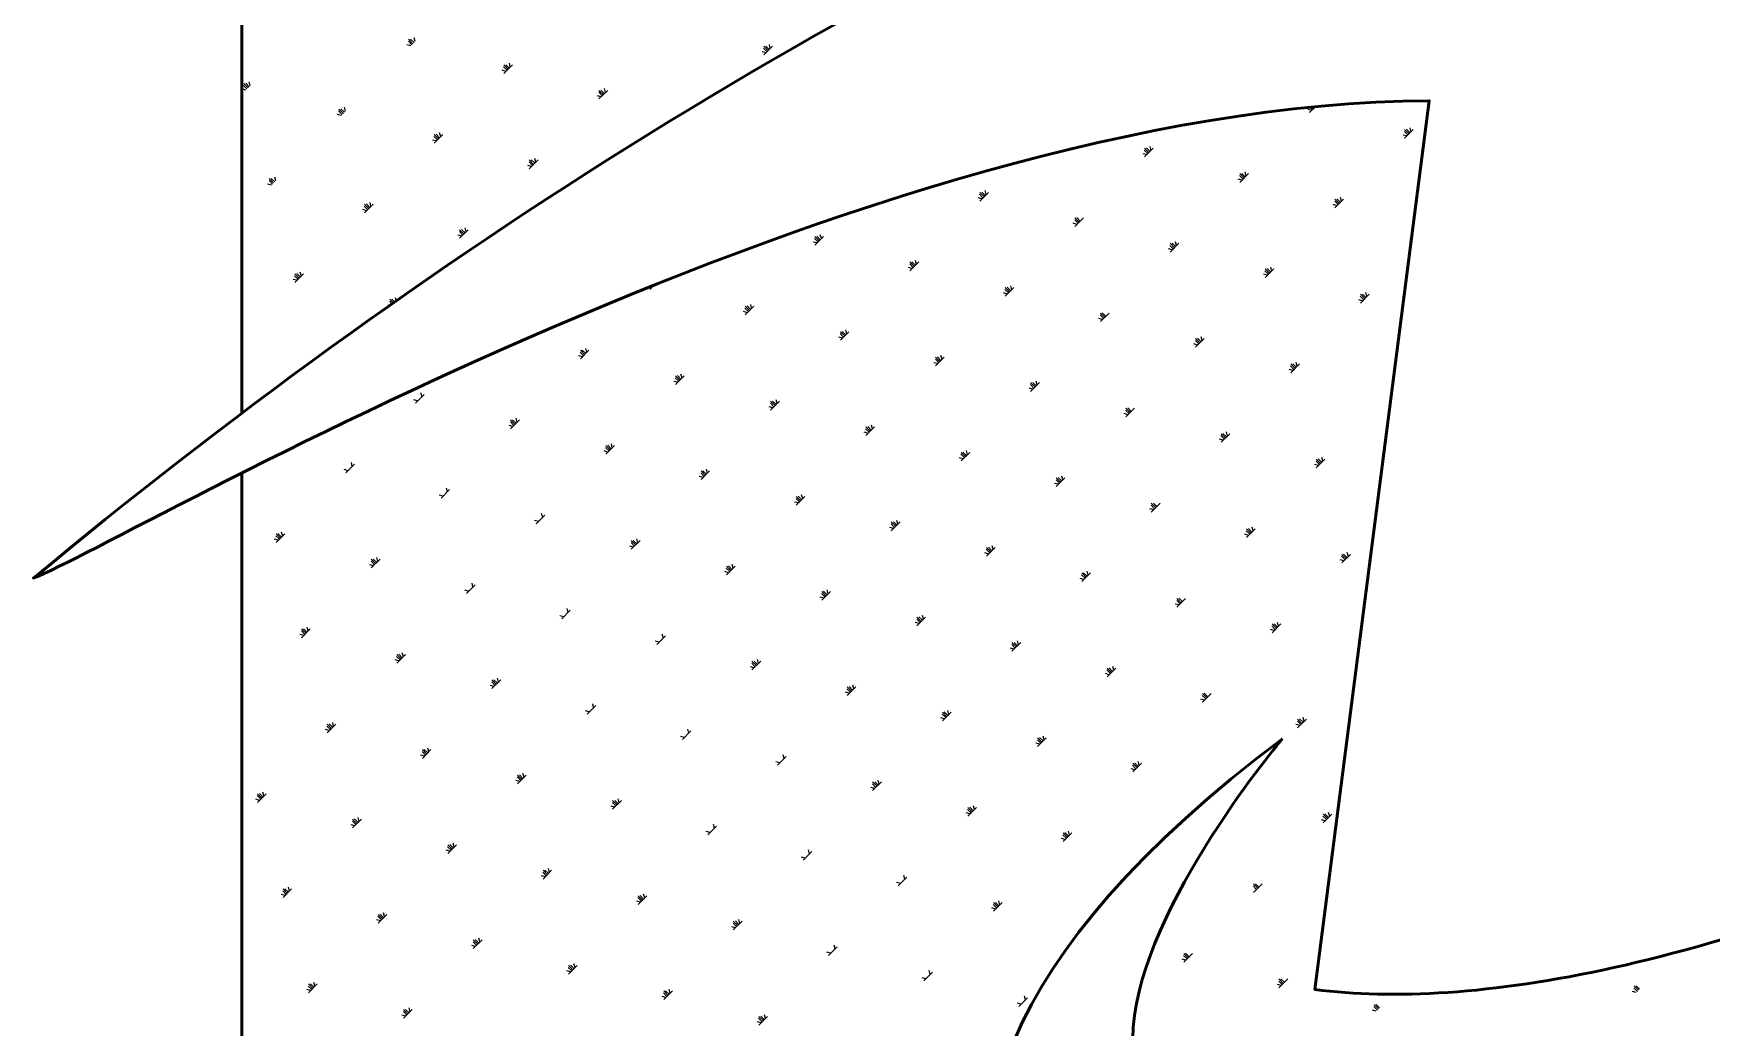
# Model space of a CAD drawing. Extents: x -2746917 to -971774, y -3334247 to -3250358.
# Drawn here: x -1100802 to -1099731, y -3277024 to -3276389 of the extents above; entities that cross this region are included whole.
import ezdxf

# ---------------------------------------------------------------- set-up
doc = ezdxf.new("R2010")
doc.units = 0
doc.header["$LTSCALE"] = 1000
doc.header["$MEASUREMENT"] = 0
doc.layers.get('0').update_dxf_attribs({"linetype": 'CONTINUOUS'})
doc.layers.add('PUB_TITLE', color=4, linetype='CONTINUOUS')

# ---------------------------------------------------------------- blocks, each defined once
blk = doc.blocks.new('A$C3E121A49')
at = {"layer": 'PUB_TITLE', "color": 4}
for p, q in [((-400.3, 27474.9), (-402.7, 27475.6)), ((-399.6, 27475.6), (-401.8, 27477.8)), ((-398.9, 27476.3), (-401.7, 27479.1)), ((-398.2, 27477), (-400.4, 27479.2)), ((-397.5, 27477.7), (-398.1, 27480.1)), ((-173.6, 27470.5), (-176.1, 27471.2)), ((-172.9, 27471.2), (-175.2, 27473.5)), ((-172.2, 27471.9), (-175, 27474.7)), ((-175, 27469.2), (-169.5, 27474.7)), ((-171.6, 27472.6), (-173.8, 27474.8)), ((-170.9, 27473.3), (-171.5, 27475.8)), ((-339.5, 27458.6), (-342, 27459.3)), ((-338.8, 27459.3), (-341.1, 27461.5)), ((-338.2, 27460), (-340.9, 27462.8)), ((-340.9, 27457.2), (-335.4, 27462.8)), ((-337.5, 27460.7), (-339.7, 27462.9)), ((-336.8, 27461.4), (-337.4, 27463.8)), ((-504.8, 27447.4), (-507, 27449.6)), ((-504.1, 27448.1), (-506.8, 27450.9)), ((-503.4, 27448.8), (-505.6, 27451)), ((-502.7, 27449.5), (-503.3, 27451.9)), ((-505.5, 27446.7), (-507.9, 27447.4)), ((-278.8, 27442.4), (-281.2, 27443)), ((-278.1, 27443.1), (-280.3, 27445.3)), ((-277.4, 27443.7), (-280.2, 27446.5)), ((-280.2, 27441), (-274.6, 27446.5)), ((-276.7, 27444.4), (-279, 27446.7)), ((-276, 27445.1), (-276.7, 27447.6)), ((-444.7, 27430.4), (-447.2, 27431.1)), ((-444, 27431.1), (-446.3, 27433.4)), ((-443.3, 27431.8), (-446.1, 27434.6)), ((-442.6, 27432.5), (-444.9, 27434.8)), ((-441.9, 27433.2), (-442.6, 27435.7)), ((174.5, 27433.6), (172, 27434.3)), ((173.1, 27432.3), (176.9, 27436.1)), ((175.1, 27434.3), (173.7, 27435.8)), ((175.8, 27435), (175, 27435.9)), ((176.5, 27435.7), (176.2, 27436)), ((-383.3, 27414.9), (-385.5, 27417.1)), ((-382.6, 27415.6), (-385.4, 27418.3)), ((-385.4, 27412.8), (-379.8, 27418.3)), ((-381.9, 27416.3), (-384.1, 27418.5)), ((-381.2, 27417), (-381.9, 27419.4)), ((235.2, 27417.4), (232.8, 27418)), ((235.9, 27418.1), (233.7, 27420.3)), ((236.6, 27418.8), (233.8, 27421.5)), ((233.8, 27416), (239.3, 27421.5)), ((237.3, 27419.5), (235, 27421.7)), ((238, 27420.1), (237.3, 27422.6)), ((-384, 27414.2), (-386.4, 27414.8)), ((69.3, 27405.5), (66.8, 27406.1)), ((70, 27406.2), (67.7, 27408.4)), ((70.7, 27406.8), (67.9, 27409.6)), ((67.9, 27404.1), (73.4, 27409.6)), ((71.4, 27407.5), (69.1, 27409.8)), ((72.1, 27408.2), (71.4, 27410.7)), ((-323.3, 27397.9), (-325.7, 27398.6)), ((-322.6, 27398.6), (-324.8, 27400.8)), ((-321.9, 27399.3), (-324.7, 27402.1)), ((-324.7, 27396.5), (-319.1, 27402.1)), ((-321.2, 27400), (-323.4, 27402.2)), ((-320.5, 27400.7), (-321.1, 27403.1)), ((-489.2, 27386), (-491.6, 27386.6)), ((-488.5, 27386.7), (-490.7, 27388.9)), ((-487.8, 27387.4), (-490.6, 27390.2)), ((-487.1, 27388.1), (-489.3, 27390.3)), ((-486.4, 27388.8), (-487.1, 27391.2)), ((130, 27389.2), (127.6, 27389.8)), ((130.7, 27389.9), (128.5, 27392.1)), ((131.4, 27390.6), (128.6, 27393.4)), ((128.6, 27387.8), (134.2, 27393.4)), ((132.1, 27391.3), (129.9, 27393.5)), ((132.8, 27392), (132.1, 27394.4)), ((-427.1, 27371.1), (-429.8, 27373.9)), ((-429.8, 27368.3), (-424.3, 27373.9)), ((-426.4, 27371.8), (-428.6, 27374)), ((-425.7, 27372.5), (-426.3, 27374.9)), ((-35.9, 27377.3), (-38.3, 27377.9)), ((-35.2, 27378), (-37.4, 27380.2)), ((-34.5, 27378.7), (-37.3, 27381.4)), ((-37.3, 27375.9), (-31.7, 27381.4)), ((-33.8, 27379.4), (-36, 27381.6)), ((-33.1, 27380.1), (-33.8, 27382.5)), ((190.7, 27372.9), (188.3, 27373.6)), ((191.4, 27373.6), (189.2, 27375.8)), ((192.1, 27374.3), (189.3, 27377.1)), ((189.3, 27371.5), (194.9, 27377.1)), ((192.8, 27375), (190.6, 27377.2)), ((193.5, 27375.7), (192.9, 27378.1)), ((-428.5, 27369.7), (-430.9, 27370.4)), ((-427.8, 27370.4), (-430, 27372.6)), ((25.5, 27361.7), (23.3, 27363.9)), ((26.2, 27362.4), (23.4, 27365.2)), ((23.4, 27359.6), (29, 27365.2)), ((26.9, 27363.1), (24.7, 27365.3)), ((-367.7, 27353.4), (-370.2, 27354.1)), ((-367, 27354.1), (-369.3, 27356.4)), ((-366.3, 27354.8), (-369.1, 27357.6)), ((-369.1, 27352.1), (-363.6, 27357.6)), ((-365.6, 27355.5), (-367.9, 27357.8)), ((-364.9, 27356.2), (-365.6, 27358.7)), ((-140.4, 27349.8), (-142.6, 27352)), ((-139.7, 27350.5), (-142.5, 27353.3)), ((-142.5, 27347.7), (-136.9, 27353.3)), ((-139, 27351.2), (-141.2, 27353.4)), ((-138.3, 27351.9), (-139, 27354.3)), ((24.8, 27361), (22.4, 27361.7)), ((-141.1, 27349.1), (-143.5, 27349.7)), ((85.5, 27344.7), (83.1, 27345.4)), ((86.2, 27345.4), (84, 27347.6)), ((86.9, 27346.1), (84.2, 27348.9)), ((84.2, 27343.3), (89.7, 27348.9)), ((87.6, 27346.8), (85.4, 27349)), ((88.3, 27347.5), (87.7, 27349.9)), ((-470.1, 27328), (-470.8, 27330.5)), ((-80.4, 27332.8), (-82.8, 27333.5)), ((-79.7, 27333.5), (-81.9, 27335.7)), ((-79, 27334.2), (-81.8, 27337)), ((-81.8, 27331.4), (-76.2, 27337)), ((-78.3, 27334.9), (-80.5, 27337.1)), ((-77.6, 27335.6), (-78.2, 27338)), ((147, 27329.2), (144.7, 27331.4)), ((147.7, 27329.8), (144.9, 27332.6)), ((144.9, 27327.1), (150.4, 27332.6)), ((148.4, 27330.5), (146.1, 27332.8)), ((149, 27331.2), (148.4, 27333.7)), ((-472.9, 27325.3), (-475.3, 27325.9)), ((-472.2, 27326), (-474.4, 27328.2)), ((-471.5, 27326.7), (-474.3, 27329.4)), ((-474.3, 27323.9), (-468.7, 27329.4)), ((-470.8, 27327.4), (-473, 27329.6)), ((-247.7, 27319.5), (-244.9, 27322.3)), ((-246.3, 27320.9), (-247.5, 27321.2)), ((-245.6, 27321.6), (-245.9, 27321.9)), ((-18.2, 27317.9), (-21, 27320.7)), ((-21, 27315.2), (-15.5, 27320.7)), ((-17.6, 27318.6), (-19.8, 27320.9)), ((-16.9, 27319.3), (-17.5, 27321.8)), ((146.3, 27328.5), (143.8, 27329.1)), ((-413.5, 27309.4), (-414.6, 27309.6)), ((-412.1, 27310.3), (-413.7, 27311.9)), ((-411.3, 27310.9), (-413.6, 27313.2)), ((-410.5, 27311.5), (-412.3, 27313.3)), ((-409.5, 27312.2), (-410.1, 27314.2)), ((-183.5, 27306.7), (-185.7, 27308.9)), ((-182.8, 27307.4), (-183.4, 27309.8)), ((-19.6, 27316.5), (-22.1, 27317.2)), ((-18.9, 27317.2), (-21.2, 27319.5)), ((207, 27312.2), (204.6, 27312.8)), ((207.7, 27312.9), (205.5, 27315.1)), ((208.4, 27313.6), (205.6, 27316.4)), ((205.6, 27310.8), (211.2, 27316.4)), ((209.1, 27314.3), (206.9, 27316.5)), ((209.8, 27315), (209.1, 27317.4)), ((-185.5, 27304.6), (-188, 27305.3)), ((-184.9, 27305.3), (-187.1, 27307.6)), ((-184.2, 27306), (-186.9, 27308.8)), ((-186.9, 27303.2), (-181.4, 27308.8)), ((41.1, 27300.3), (38.7, 27300.9)), ((41.8, 27301), (39.6, 27303.2)), ((42.5, 27301.7), (39.7, 27304.4)), ((39.7, 27298.9), (45.3, 27304.4)), ((43.2, 27302.4), (40.9, 27304.6)), ((-124.8, 27288.4), (-127.2, 27289)), ((-124.1, 27289.1), (-126.3, 27291.3)), ((-123.4, 27289.8), (-126.2, 27292.5)), ((-126.2, 27287), (-120.7, 27292.5)), ((-122.7, 27290.4), (-125, 27292.7)), ((-122, 27291.1), (-122.7, 27293.6)), ((103.2, 27285.4), (100.4, 27288.2)), ((100.4, 27282.6), (106, 27288.2)), ((103.9, 27286.1), (101.7, 27288.3)), ((104.6, 27286.8), (103.9, 27289.2)), ((-290.7, 27276.5), (-293.2, 27277.1)), ((-290, 27277.1), (-292.3, 27279.4)), ((-289.3, 27277.8), (-292.1, 27280.6)), ((-292.1, 27275.1), (-286.6, 27280.6)), ((-288.6, 27278.5), (-290.9, 27280.8)), ((-287.9, 27279.2), (-288.6, 27281.7)), ((-61.3, 27274.9), (-62, 27277.3)), ((101.8, 27284), (99.4, 27284.7)), ((102.5, 27284.7), (100.3, 27286.9)), ((-64.1, 27272.1), (-66.5, 27272.7)), ((-63.4, 27272.8), (-65.6, 27275)), ((-62.7, 27273.5), (-65.5, 27276.3)), ((-65.5, 27270.7), (-59.9, 27276.3)), ((-62, 27274.2), (-64.2, 27276.4)), ((162.5, 27267.7), (160.1, 27268.4)), ((163.2, 27268.4), (161, 27270.6)), ((163.9, 27269.1), (161.2, 27271.9)), ((161.2, 27266.3), (166.7, 27271.9)), ((164.6, 27269.8), (162.4, 27272)), ((165.3, 27270.5), (164.7, 27272.9)), ((-230, 27260.2), (-232.4, 27260.8)), ((-229.3, 27260.9), (-231.5, 27263.1)), ((-228.6, 27261.6), (-231.4, 27264.3)), ((-231.4, 27258.8), (-225.8, 27264.3)), ((-227.9, 27262.3), (-230.1, 27264.5)), ((-227.2, 27263), (-227.9, 27265.4)), ((-3.4, 27255.8), (-5.8, 27256.5)), ((-2.7, 27256.5), (-4.9, 27258.7)), ((-2, 27257.2), (-4.8, 27260)), ((-4.8, 27254.4), (0.8, 27260)), ((-1.3, 27257.9), (-3.5, 27260.1)), ((-0.6, 27258.6), (-1.2, 27261)), ((-395.9, 27248.3), (-398.3, 27248.9)), ((-397.3, 27246.9), (-391.7, 27252.4)), ((-393.1, 27251), (-393.8, 27253.5)), ((-168.6, 27244.6), (-170.8, 27246.8)), ((-167.9, 27245.3), (-170.7, 27248.1)), ((-170.7, 27242.5), (-165.1, 27248.1)), ((-167.2, 27246), (-169.4, 27248.2)), ((-166.5, 27246.7), (-167.1, 27249.1)), ((-334.5, 27232.7), (-336.7, 27234.9)), ((-333.8, 27233.4), (-336.6, 27236.2)), ((-336.6, 27230.6), (-331, 27236.2)), ((-333.1, 27234.1), (-335.3, 27236.3)), ((-332.4, 27234.8), (-333.1, 27237.2)), ((-169.3, 27243.9), (-171.7, 27244.6)), ((57.4, 27239.5), (54.9, 27240.2)), ((58.1, 27240.2), (55.8, 27242.5)), ((58.7, 27240.9), (56, 27243.7)), ((56, 27238.2), (61.5, 27243.7)), ((59.4, 27241.6), (57.2, 27243.9)), ((-335.2, 27232), (-337.6, 27232.6)), ((-108.5, 27227.6), (-111, 27228.3)), ((-107.9, 27228.3), (-110.1, 27230.6)), ((-107.2, 27229), (-109.9, 27231.8)), ((-109.9, 27226.2), (-104.4, 27231.8)), ((-106.5, 27229.7), (-108.7, 27231.9)), ((-105.8, 27230.4), (-106.4, 27232.8)), ((118.1, 27223.3), (115.7, 27223.9)), ((118.8, 27224), (116.6, 27226.2)), ((119.5, 27224.7), (116.7, 27227.4)), ((116.7, 27221.9), (122.3, 27227.4)), ((120.2, 27225.4), (117.9, 27227.6)), ((120.9, 27226.1), (120.2, 27228.5)), ((-274.5, 27215.7), (-276.9, 27216.4)), ((-273.8, 27216.4), (-276, 27218.6)), ((-273.1, 27217.1), (-275.8, 27219.9)), ((-275.8, 27214.3), (-270.3, 27219.9)), ((-272.4, 27217.8), (-274.6, 27220)), ((-271.7, 27218.5), (-272.3, 27220.9)), ((-47.1, 27212.1), (-49.3, 27214.3)), ((-46.4, 27212.8), (-49.2, 27215.5)), ((-49.2, 27210), (-43.7, 27215.5)), ((-45.7, 27213.4), (-48, 27215.7)), ((-45, 27214.1), (-45.7, 27216.6)), ((-440.4, 27203.8), (-442.8, 27204.5)), ((-441.8, 27202.4), (-436.2, 27208)), ((-437.6, 27206.6), (-438.2, 27209)), ((-213, 27200.1), (-215.3, 27202.4)), ((-212.3, 27200.8), (-215.1, 27203.6)), ((-215.1, 27198.1), (-209.6, 27203.6)), ((-211.6, 27201.5), (-213.9, 27203.8)), ((-211, 27202.2), (-211.6, 27204.7)), ((-47.8, 27211.4), (-50.3, 27212)), ((178.8, 27207), (176.4, 27207.7)), ((179.5, 27207.7), (177.3, 27209.9)), ((180.2, 27208.4), (177.4, 27211.2)), ((177.4, 27205.6), (183, 27211.2)), ((180.9, 27209.1), (178.7, 27211.3)), ((181.6, 27209.8), (180.9, 27212.2)), ((-381, 27186.2), (-375.5, 27191.7)), ((-376.9, 27190.3), (-377.5, 27192.7)), ((-213.7, 27199.5), (-216.2, 27200.1)), ((12.9, 27195.1), (10.5, 27195.7)), ((13.6, 27195.8), (11.4, 27198)), ((14.3, 27196.5), (11.5, 27199.3)), ((11.5, 27193.7), (17.1, 27199.3)), ((15, 27197.2), (12.8, 27199.4)), ((15.7, 27197.9), (15, 27200.3)), ((-379.6, 27187.5), (-382.1, 27188.2)), ((-153, 27183.2), (-155.4, 27183.8)), ((-152.3, 27183.9), (-154.5, 27186.1)), ((-151.6, 27184.6), (-154.4, 27187.3)), ((-154.4, 27181.8), (-148.8, 27187.3)), ((-150.9, 27185.3), (-153.1, 27187.5)), ((-150.2, 27186), (-150.9, 27188.4)), ((74.3, 27179.5), (72.1, 27181.7)), ((75, 27180.2), (72.2, 27183)), ((72.2, 27177.4), (77.8, 27183)), ((75.7, 27180.9), (73.5, 27183.1)), ((-318.9, 27171.3), (-321.3, 27171.9)), ((-320.3, 27169.9), (-314.7, 27175.4)), ((-316.1, 27174), (-316.8, 27176.5)), ((-91.6, 27167.6), (-93.8, 27169.8)), ((-90.9, 27168.3), (-93.7, 27171.1)), ((-93.7, 27165.5), (-88.1, 27171.1)), ((-90.2, 27169), (-92.4, 27171.2)), ((-89.5, 27169.7), (-90.1, 27172.1)), ((73.6, 27178.8), (71.2, 27179.5)), ((-484.8, 27159.4), (-487.2, 27160)), ((-484.1, 27160.1), (-486.3, 27162.3)), ((-483.4, 27160.7), (-486.2, 27163.5)), ((-486.2, 27158), (-480.7, 27163.5)), ((-482.7, 27161.4), (-485, 27163.7)), ((-482, 27162.1), (-482.7, 27164.6)), ((-256.8, 27156.4), (-259.6, 27159.2)), ((-259.6, 27153.6), (-254, 27159.2)), ((-256.1, 27157.1), (-258.3, 27159.3)), ((-255.4, 27157.8), (-256.1, 27160.2)), ((-92.3, 27166.9), (-94.7, 27167.6)), ((134.4, 27162.5), (131.9, 27163.2)), ((135.1, 27163.2), (132.8, 27165.5)), ((135.7, 27163.9), (133, 27166.7)), ((133, 27161.2), (138.5, 27166.7)), ((136.4, 27164.6), (134.2, 27166.9)), ((137.1, 27165.3), (136.5, 27167.8)), ((-258.2, 27155), (-260.6, 27155.6)), ((-257.5, 27155.7), (-259.7, 27157.9)), ((-31.5, 27150.6), (-34, 27151.3)), ((-30.9, 27151.3), (-33.1, 27153.6)), ((-30.2, 27152), (-32.9, 27154.8)), ((-32.9, 27149.2), (-27.4, 27154.8)), ((-29.5, 27152.7), (-31.7, 27154.9)), ((-28.8, 27153.4), (-29.4, 27155.8)), ((195.8, 27147), (193.6, 27149.2)), ((196.5, 27147.7), (193.7, 27150.4)), ((193.7, 27144.9), (199.3, 27150.4)), ((197.2, 27148.4), (194.9, 27150.6)), ((197.9, 27149.1), (197.2, 27151.5)), ((-424.1, 27143.1), (-426.5, 27143.7)), ((-423.4, 27143.8), (-425.6, 27146)), ((-422.7, 27144.5), (-425.5, 27147.3)), ((-425.5, 27141.7), (-419.9, 27147.3)), ((-422, 27145.2), (-424.2, 27147.4)), ((-421.3, 27145.9), (-422, 27148.3)), ((-197.5, 27138.7), (-199.9, 27139.4)), ((-196.8, 27139.4), (-199, 27141.6)), ((-196.1, 27140.1), (-198.8, 27142.9)), ((-198.8, 27137.3), (-193.3, 27142.9)), ((-195.4, 27140.8), (-197.6, 27143)), ((-194.7, 27141.5), (-195.3, 27143.9)), ((30.6, 27135.8), (27.8, 27138.5)), ((27.8, 27133), (33.3, 27138.5)), ((31.3, 27136.4), (29, 27138.7)), ((32, 27137.1), (31.3, 27139.6)), ((195.1, 27146.3), (192.7, 27146.9)), ((-363.4, 27126.8), (-365.8, 27127.5)), ((-364.8, 27125.4), (-359.2, 27131)), ((-360.6, 27129.6), (-361.2, 27132)), ((-134, 27125.2), (-134.6, 27127.7)), ((29.2, 27134.4), (26.7, 27135)), ((29.9, 27135.1), (27.6, 27137.3)), ((-136.7, 27122.5), (-139.2, 27123.1)), ((-136, 27123.1), (-138.3, 27125.4)), ((-135.3, 27123.8), (-138.1, 27126.6)), ((-138.1, 27121.1), (-132.6, 27126.6)), ((-134.6, 27124.5), (-136.9, 27126.8)), ((89.9, 27118.1), (87.5, 27118.7)), ((90.6, 27118.8), (88.4, 27121)), ((91.3, 27119.5), (88.5, 27122.3)), ((88.5, 27116.7), (94.1, 27122.3)), ((92, 27120.2), (89.8, 27122.4)), ((-302.6, 27110.5), (-305.1, 27111.2)), ((-304, 27109.2), (-298.5, 27114.7)), ((-299.9, 27113.3), (-300.5, 27115.8)), ((-76, 27106.2), (-78.4, 27106.8)), ((-75.3, 27106.9), (-77.5, 27109.1)), ((-74.6, 27107.6), (-77.4, 27110.4)), ((-77.4, 27104.8), (-71.8, 27110.4)), ((-73.9, 27108.3), (-76.1, 27110.5)), ((-73.2, 27109), (-73.9, 27111.4)), ((152, 27103.2), (149.2, 27106)), ((149.2, 27100.4), (154.8, 27106)), ((152.7, 27103.9), (150.5, 27106.1)), ((153.4, 27104.6), (152.8, 27107)), ((-468.5, 27098.6), (-471, 27099.3)), ((-467.9, 27099.3), (-470.1, 27101.5)), ((-467.2, 27100), (-469.9, 27102.8)), ((-469.9, 27097.2), (-464.4, 27102.8)), ((-466.5, 27100.7), (-468.7, 27102.9)), ((-465.8, 27101.4), (-466.4, 27103.8)), ((-241.9, 27094.3), (-244.3, 27094.9)), ((-243.3, 27092.9), (-237.7, 27098.4)), ((-239.1, 27097), (-239.8, 27099.5)), ((-12.5, 27092.7), (-13.2, 27095.1)), ((150.6, 27101.8), (148.2, 27102.5)), ((151.3, 27102.5), (149.1, 27104.7)), ((-407.1, 27083.1), (-409.3, 27085.3)), ((-406.4, 27083.7), (-409.2, 27086.5)), ((-409.2, 27081), (-403.7, 27086.5)), ((-405.7, 27084.4), (-408, 27086.7)), ((-405, 27085.1), (-405.7, 27087.6)), ((-15.3, 27089.9), (-17.7, 27090.6)), ((-14.6, 27090.6), (-16.8, 27092.8)), ((-13.9, 27091.3), (-16.7, 27094.1)), ((-16.7, 27088.5), (-11.1, 27094.1)), ((-13.2, 27092), (-15.4, 27094.2)), ((-407.8, 27082.4), (-410.3, 27083)), ((-181.2, 27078), (-183.6, 27078.7)), ((-180.5, 27078.7), (-182.7, 27080.9)), ((-179.8, 27079.4), (-182.6, 27082.2)), ((-182.6, 27076.6), (-177, 27082.2)), ((-179.1, 27080.1), (-181.3, 27082.3)), ((-178.4, 27080.8), (-179.1, 27083.2)), ((45.4, 27073.6), (43, 27074.3)), ((46.1, 27074.3), (43.9, 27076.6)), ((46.8, 27075), (44.1, 27077.8)), ((44.1, 27072.3), (49.6, 27077.8)), ((47.5, 27075.7), (45.3, 27077.9)), ((48.2, 27076.4), (47.6, 27078.8)), ((-347.1, 27066.1), (-349.5, 27066.7)), ((-346.4, 27066.8), (-348.6, 27069)), ((-345.7, 27067.5), (-348.5, 27070.3)), ((-348.5, 27064.7), (-342.9, 27070.3)), ((-345, 27068.2), (-347.2, 27070.4)), ((-344.3, 27068.9), (-345, 27071.3)), ((-119.8, 27062.4), (-122, 27064.6)), ((-119.1, 27063.1), (-121.8, 27065.9)), ((-121.8, 27060.3), (-116.3, 27065.9)), ((-118.4, 27063.8), (-120.6, 27066)), ((-117.7, 27064.5), (-118.3, 27066.9)), ((-287.8, 27048.4), (-282.2, 27054)), ((-283.6, 27052.6), (-284.2, 27055)), ((-120.5, 27061.7), (-122.9, 27062.4)), ((106.2, 27057.4), (103.7, 27058)), ((106.9, 27058.1), (104.6, 27060.3)), ((107.6, 27058.8), (104.8, 27061.5)), ((104.8, 27056), (110.3, 27061.5)), ((108.3, 27059.5), (106, 27061.7)), ((-450.9, 27039.3), (-453.7, 27042.1)), ((-453.7, 27036.5), (-448.1, 27042.1)), ((-450.2, 27040), (-452.4, 27042.2)), ((-449.5, 27040.7), (-450.1, 27043.1)), ((-286.4, 27049.8), (-288.8, 27050.5)), ((-59.7, 27045.5), (-62.2, 27046.1)), ((-59, 27046.2), (-61.3, 27048.4)), ((-58.3, 27046.8), (-61.1, 27049.6)), ((-61.1, 27044.1), (-55.6, 27049.6)), ((-57.6, 27047.5), (-59.9, 27049.8)), ((-57, 27048.2), (-57.6, 27050.7)), ((166.9, 27041.1), (164.5, 27041.7)), ((167.6, 27041.8), (165.4, 27044)), ((168.3, 27042.5), (165.5, 27045.3)), ((165.5, 27039.7), (171.1, 27045.3)), ((169, 27043.2), (166.8, 27045.4)), ((169.7, 27043.9), (169, 27046.3)), ((-452.3, 27037.9), (-454.7, 27038.6)), ((-451.6, 27038.6), (-453.8, 27040.8)), ((-225.6, 27033.5), (-228.1, 27034.2)), ((-227, 27032.2), (-221.5, 27037.7)), ((-222.9, 27036.3), (-223.5, 27038.8)), ((1.7, 27029.9), (-0.5, 27032.1)), ((2.4, 27030.6), (-0.4, 27033.4)), ((-0.4, 27027.8), (5.2, 27033.4)), ((3.1, 27031.3), (0.9, 27033.5)), ((3.8, 27032), (3.1, 27034.4)), ((-391.6, 27021.6), (-394, 27022.3)), ((-390.9, 27022.3), (-393.1, 27024.5)), ((-390.2, 27023), (-392.9, 27025.8)), ((-392.9, 27020.2), (-387.4, 27025.8)), ((-389.5, 27023.7), (-391.7, 27025.9)), ((-388.8, 27024.4), (-389.4, 27026.8)), ((-166.3, 27015.9), (-160.7, 27021.4)), ((-162.1, 27020.1), (-162.8, 27022.5)), ((1, 27029.2), (-1.4, 27029.8)), ((-329.4, 27006.8), (-332.2, 27009.5)), ((-332.2, 27004), (-326.7, 27009.5)), ((-328.7, 27007.4), (-331, 27009.7)), ((-328, 27008.1), (-328.7, 27010.6)), ((-164.9, 27017.3), (-167.3, 27017.9)), ((61.7, 27012.9), (59.3, 27013.6)), ((62.4, 27013.6), (60.2, 27015.8)), ((63.1, 27014.3), (60.3, 27017.1)), ((60.3, 27011.5), (65.9, 27017.1)), ((63.8, 27015), (61.6, 27017.2)), ((64.5, 27015.7), (63.8, 27018.1)), ((-494, 26996.2), (-494.6, 26998.7)), ((-330.8, 27005.4), (-333.3, 27006)), ((-330.1, 27006.1), (-332.4, 27008.3)), ((-104.2, 27001), (-106.6, 27001.7)), ((-103.5, 27001.7), (-105.7, 27003.9)), ((-102.8, 27002.4), (-105.6, 27005.2)), ((-105.6, 26999.6), (-100, 27005.2)), ((-102.1, 27003.1), (-104.3, 27005.3)), ((-101.4, 27003.8), (-102.1, 27006.2)), ((-496.7, 26993.4), (-499.2, 26994.1)), ((-496, 26994.1), (-498.3, 26996.4)), ((-495.3, 26994.8), (-498.1, 26997.6)), ((-498.1, 26992.1), (-492.6, 26997.6)), ((-494.6, 26995.5), (-496.9, 26997.8)), ((-270.1, 26989.1), (-272.5, 26989.7)), ((-269.4, 26989.8), (-271.6, 26992)), ((-268.7, 26990.5), (-271.5, 26993.3)), ((-271.5, 26987.7), (-265.9, 26993.3)), ((-268, 26991.2), (-270.2, 26993.4)), ((-267.3, 26991.9), (-268, 26994.3)), ((-42.1, 26986.1), (-44.9, 26988.9)), ((-44.9, 26983.3), (-39.3, 26988.9)), ((-41.4, 26986.8), (-43.6, 26989)), ((-40.7, 26987.5), (-41.3, 26989.9)), ((-436, 26977.2), (-438.4, 26977.8)), ((-435.3, 26977.9), (-437.5, 26980.1)), ((-434.6, 26978.6), (-437.4, 26981.3)), ((-437.4, 26975.8), (-431.8, 26981.3)), ((-433.9, 26979.3), (-436.1, 26981.5)), ((-433.2, 26980), (-433.9, 26982.4)), ((-206.6, 26975.6), (-207.2, 26978)), ((-43.5, 26984.7), (-45.9, 26985.4)), ((-42.8, 26985.4), (-45, 26987.6)), ((183.2, 26980.4), (180.7, 26981)), ((183.9, 26981.1), (181.6, 26983.3)), ((184.6, 26981.8), (181.8, 26984.5)), ((181.8, 26979), (187.3, 26984.5)), ((185.3, 26982.5), (183, 26984.7)), ((186, 26983.1), (185.3, 26985.6)), ((-209.4, 26972.8), (-211.8, 26973.5)), ((-210.8, 26971.4), (-205.2, 26977)), ((17.3, 26968.5), (14.8, 26969.1)), ((18, 26969.2), (15.7, 26971.4)), ((18.7, 26969.8), (15.9, 26972.6)), ((15.9, 26967.1), (21.4, 26972.6)), ((19.3, 26970.5), (17.1, 26972.8)), ((20, 26971.2), (19.4, 26973.7)), ((-375.3, 26960.9), (-377.7, 26961.6)), ((-374.6, 26961.6), (-376.8, 26963.8)), ((-373.9, 26962.3), (-376.7, 26965.1)), ((-376.7, 26959.5), (-371.1, 26965.1)), ((-373.2, 26963), (-375.4, 26965.2)), ((-372.5, 26963.7), (-373.2, 26966.1)), ((-148.6, 26956.5), (-151.1, 26957.2)), ((-150, 26955.2), (-144.5, 26960.7)), ((-145.9, 26959.3), (-146.5, 26961.8)), ((-314.6, 26944.6), (-317, 26945.3)), ((-313.9, 26945.3), (-316.1, 26947.6)), ((-313.2, 26946), (-315.9, 26948.8)), ((-315.9, 26943.2), (-310.4, 26948.8)), ((-312.5, 26946.7), (-314.7, 26948.9)), ((-311.8, 26947.4), (-312.4, 26949.8)), ((-85.1, 26943.1), (-85.8, 26945.5)), ((-479.8, 26933.4), (-482, 26935.6)), ((-479.1, 26934.1), (-481.8, 26936.9)), ((-481.8, 26931.3), (-476.3, 26936.9)), ((-478.4, 26934.8), (-480.6, 26937)), ((-477.7, 26935.5), (-478.3, 26937.9)), ((-87.9, 26940.3), (-90.3, 26940.9)), ((-89.3, 26938.9), (-83.7, 26944.4)), ((139.4, 26936.6), (137.2, 26938.8)), ((140.1, 26937.3), (137.3, 26940.1)), ((137.3, 26934.5), (142.9, 26940.1)), ((140.8, 26938), (138.6, 26940.2)), ((-480.5, 26932.7), (-482.9, 26933.4)), ((-253.8, 26928.4), (-256.3, 26929)), ((-253.1, 26929.1), (-255.4, 26931.3)), ((-252.4, 26929.8), (-255.2, 26932.5)), ((-255.2, 26927), (-249.7, 26932.5)), ((-251.7, 26930.4), (-254, 26932.7)), ((-251, 26931.1), (-251.7, 26933.6)), ((-27.2, 26924), (-29.6, 26924.7)), ((-26.5, 26924.7), (-28.7, 26926.9)), ((-25.8, 26925.4), (-28.6, 26928.2)), ((-28.6, 26922.6), (-23, 26928.2)), ((-25.1, 26926.1), (-27.3, 26928.3)), ((-24.4, 26926.8), (-25.1, 26929.2)), ((-419.7, 26916.5), (-422.2, 26917.1)), ((-419, 26917.1), (-421.3, 26919.4)), ((-418.3, 26917.8), (-421.1, 26920.6)), ((-421.1, 26915.1), (-415.6, 26920.6)), ((-417.6, 26918.5), (-419.9, 26920.8)), ((-417, 26919.2), (-417.6, 26921.7)), ((-192.4, 26912.8), (-194.6, 26915)), ((-191.7, 26913.5), (-194.5, 26916.3)), ((-194.5, 26910.7), (-188.9, 26916.3)), ((-191, 26914.2), (-193.2, 26916.4)), ((-190.3, 26914.9), (-191, 26917.3)), ((-358.3, 26900.9), (-360.5, 26903.1)), ((-357.6, 26901.6), (-360.4, 26904.3)), ((-360.4, 26898.8), (-354.8, 26904.3)), ((-356.9, 26902.3), (-359.1, 26904.5)), ((-356.2, 26903), (-356.9, 26905.4)), ((-193.1, 26912.1), (-195.5, 26912.7)), ((-359, 26900.2), (-361.4, 26900.8)), ((-132.4, 26895.8), (-134.8, 26896.5)), ((-133.8, 26894.4), (-128.2, 26900)), ((-129.6, 26898.6), (-130.2, 26901)), ((94.3, 26891.5), (91.8, 26892.1)), ((95, 26892.2), (92.7, 26894.4)), ((95.7, 26892.8), (92.9, 26895.6)), ((92.9, 26890.1), (98.4, 26895.6)), ((96.3, 26893.5), (94.1, 26895.8)), ((-298.3, 26883.9), (-300.7, 26884.6)), ((-297.6, 26884.6), (-299.8, 26886.8)), ((-296.9, 26885.3), (-299.7, 26888.1)), ((-299.7, 26882.5), (-294.1, 26888.1)), ((-296.2, 26886), (-298.4, 26888.2)), ((-295.5, 26886.7), (-296.2, 26889.1)), ((-73, 26878.2), (-67.5, 26883.7)), ((-68.9, 26882.3), (-69.5, 26884.8)), ((-464.2, 26872), (-466.6, 26872.6)), ((-463.5, 26872.7), (-465.7, 26874.9)), ((-462.8, 26873.4), (-465.6, 26876.2)), ((-465.6, 26870.6), (-460, 26876.2)), ((-462.1, 26874.1), (-464.3, 26876.3)), ((-461.4, 26874.8), (-462.1, 26877.2)), ((-236.9, 26868.3), (-239.1, 26870.6)), ((-236.2, 26869), (-238.9, 26871.8)), ((-238.9, 26866.2), (-233.4, 26871.8)), ((-235.5, 26869.7), (-237.7, 26871.9)), ((-234.8, 26870.4), (-235.4, 26872.8)), ((-71.6, 26879.5), (-74.1, 26880.2)), ((155, 26875.2), (152.6, 26875.8)), ((155.7, 26875.9), (153.5, 26878.1)), ((156.4, 26876.6), (153.6, 26879.4)), ((153.6, 26873.8), (159.2, 26879.4)), ((157.1, 26877.3), (154.9, 26879.5)), ((381.6, 26870.8), (379.2, 26871.5)), ((382.3, 26871.5), (380.1, 26873.7)), ((383, 26872.2), (380.2, 26875)), ((383.7, 26872.9), (381.5, 26875.1)), ((-402.1, 26857.1), (-404.9, 26859.9)), ((-404.9, 26854.3), (-399.3, 26859.9)), ((-401.4, 26857.8), (-403.6, 26860)), ((-400.7, 26858.5), (-401.3, 26860.9)), ((-237.6, 26867.6), (-240, 26868.3)), ((-10.9, 26863.3), (-13.3, 26863.9)), ((-12.3, 26861.9), (-6.8, 26867.4)), ((-8.1, 26866.1), (-8.8, 26868.5)), ((215.7, 26858.9), (213.3, 26859.6)), ((216.4, 26859.6), (214.2, 26861.8)), ((217.1, 26860.3), (214.3, 26863.1)), ((217.8, 26861), (215.6, 26863.2)), ((-403.5, 26855.7), (-405.9, 26856.4)), ((-402.8, 26856.4), (-405, 26858.6)), ((-176.8, 26851.4), (-179.3, 26852)), ((-176.1, 26852.1), (-178.4, 26854.3)), ((-175.4, 26852.8), (-178.2, 26855.5)), ((-178.2, 26850), (-172.7, 26855.5)), ((-174.7, 26853.4), (-177, 26855.7)), ((-174, 26854.1), (-174.7, 26856.6))]:
    blk.add_line(p, q, dxfattribs=at)
at = {"layer": 'PUB_TITLE', "color": 4, "lineweight": 53}
for points, knots in [([(-508.1, 27240.4), (-508.1, 27632.9), (-508.1, 28027.3), (-508.1, 28027.3), (-508.1, 28106.6), (-443.3, 28171.5), (-364, 28171.5), (-364, 28171.5), (1198.2, 28171.5), (1198.2, 28171.5), (1277.5, 28171.5), (1342.4, 28106.6), (1342.4, 28027.3), (1342.4, 28027.3), (1342.4, 27708.9), (1342.4, 27359.5)], [6.497483, 6.497483, 6.497483, 6.497483, 7, 7, 7, 8, 8, 8, 9, 9, 9, 10, 10, 10, 10.451509, 10.451509, 10.451509, 10.451509]), ([(1094.1, 27771.4), (1510.7, 27704.5), (1178.9, 27217.7), (745.5, 27032), (1051.3, 27246.4), (1252.3, 27649.6), (723.6, 27518), (723.6, 27518), (644.1, 26985.1), (644.1, 26985.1), (429.8, 26885.1), (276, 26860.1), (176.6, 26872.6), (176.6, 26872.6), (249.5, 27439.9), (249.5, 27439.9), (-111.7, 27438.2), (-580.5, 27159.1), (-641, 27135.2), (-155, 27538.7), (496.8, 27867.4), (1094.1, 27771.4)], [0, 0, 0, 0, 1, 1, 1, 2, 2, 2, 3, 3, 3, 4, 4, 4, 5, 5, 5, 6, 6, 6, 7, 7, 7, 7]), ([(155.8, 27032.7), (155.8, 27032.7), (-200.9, 26610.1), (464.7, 26828.6), (960.1, 26986.4), (1400.6, 27365.1), (1421.9, 27475), (1421.9, 27475), (1363.5, 27247.2), (1226, 27060.6), (1211.4, 27014.3), (802.7, 26573.8), (318.6, 26561.8), (23.9, 26547.6), (-211.1, 26757.6), (155.8, 27032.7)], [0, 0, 0, 0, 1, 1, 1, 2, 2, 2, 3, 3, 3, 4, 4, 4, 5, 5, 5, 5]), ([(1342.4, 27260.4), (1342.4, 26865.2), (1342.4, 26465.2), (1342.4, 26465.2), (1342.4, 26385.9), (1277.5, 26321), (1198.2, 26321), (1198.2, 26321), (-364, 26321), (-364, 26321), (-443.3, 26321), (-508.1, 26385.9), (-508.1, 26465.2), (-508.1, 26465.2), (-508.1, 26826.9), (-508.1, 27202.3)], [2.493971, 2.493971, 2.493971, 2.493971, 3, 3, 3, 4, 4, 4, 5, 5, 5, 6, 6, 6, 6.481204, 6.481204, 6.481204, 6.481204])]:
    blk.add_open_spline(points, degree=3, knots=knots, dxfattribs=at)

msp = doc.modelspace()

# ---------------------------------------------------------------- block references
at = {"ltscale": 1.5}
msp.add_blockref('A$C3E121A49', (-1100160.58, -3303872.21), dxfattribs=at)

doc.saveas('drawing.dxf')
